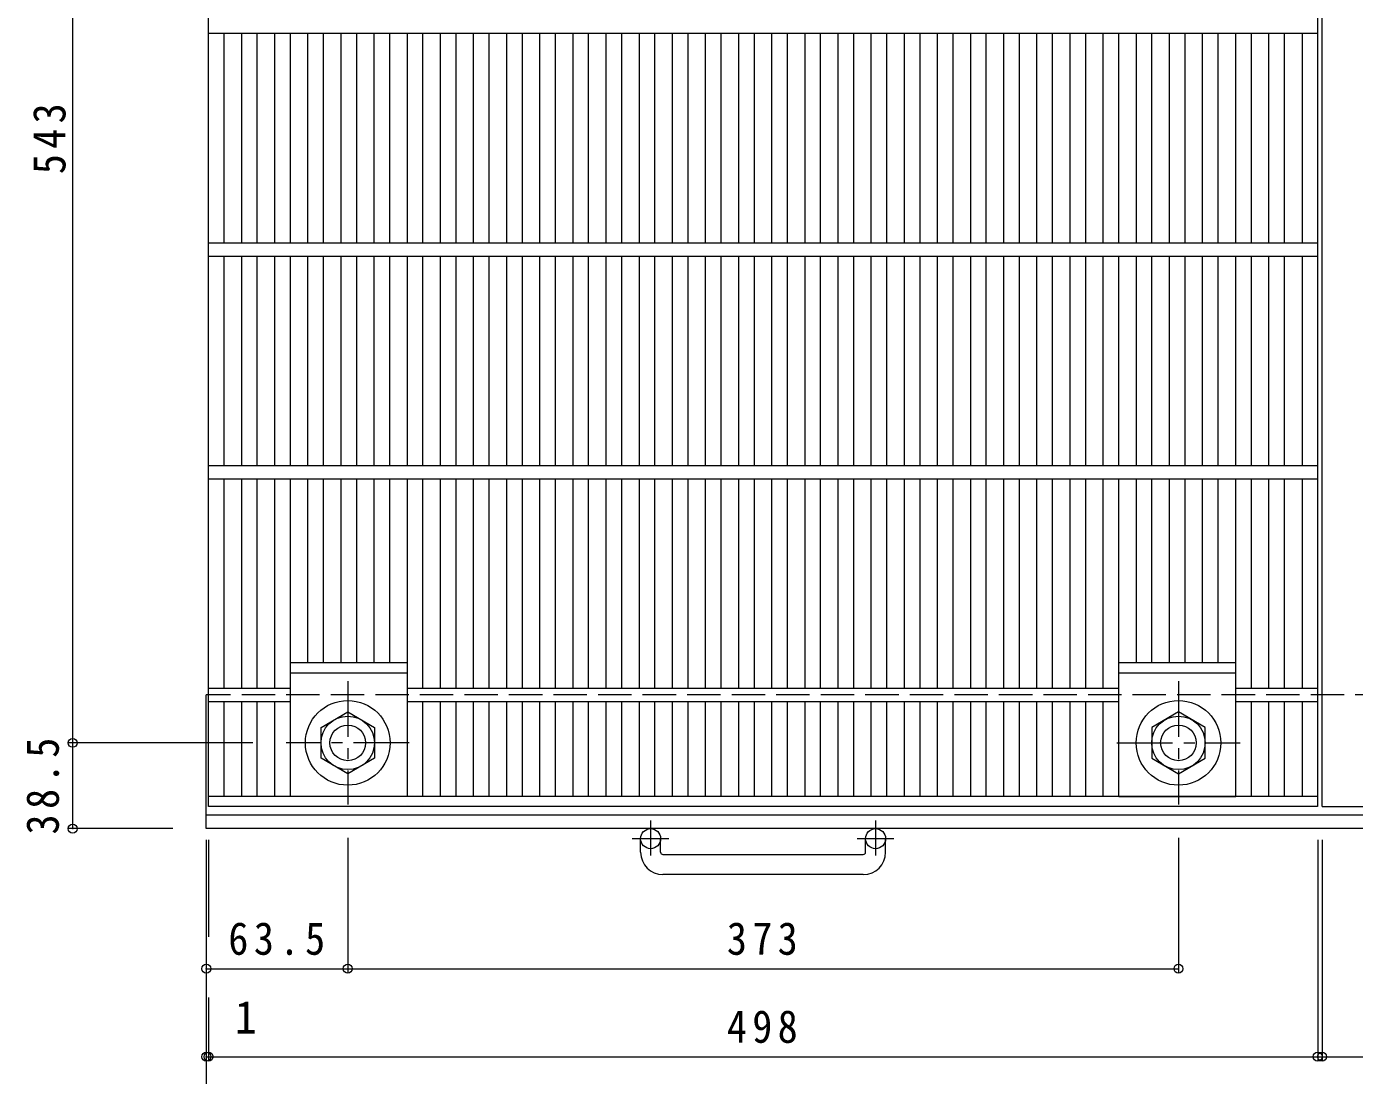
# Model space of a CAD drawing. Units: millimetres, scale not verified. Extents: x -889 to 904, y -688 to 680.
# Drawn here: x -768 to -172, y -226 to 245 of the extents above; entities that cross this region are included whole.
import ezdxf
from ezdxf.enums import TextEntityAlignment as Align

# ---------------------------------------------------------------- set-up
doc = ezdxf.new("R2010")
doc.units = ezdxf.units.MM
doc.header["$LTSCALE"] = 5
doc.header["$PDMODE"] = 32
doc.header["$PDSIZE"] = 4
doc.linetypes.add('CHAIN1', pattern=[8, 5, -1, 1, -1])
doc.linetypes.add('DASHED3', pattern=[4, 3, -1])
for name, color, linetype, lineweight in [('0-1_躯体', 2, 'Continuous', 9), ('0-2_仕上', 3, 'Continuous', 9), ('0-4_その他', 7, 'Continuous', 9)]:
    doc.layers.add(name, color=color, linetype=linetype, lineweight=lineweight)
doc.styles.add('ＭＳ ゴシック', font='')
doc.styles.get('ＭＳ ゴシック').set_extended_font_data('MS Gothic')

msp = doc.modelspace()

# ---------------------------------------------------------------- linework, layer by layer
at = {"layer": '0-1_躯体', "linetype": 'CHAIN1'}
for p, q in [((-623.63, -48.893), (-623.63, -104.167)), ((-250.63, -48.893), (-250.63, -104.167)), ((-595.994, -76.531), (-651.267, -76.531)), ((-278.267, -76.531), (-222.993, -76.531)), ((-487.631, -111.423), (-487.631, -127.02)), ((-386.63, -111.423), (-386.63, -127.02)), ((-479.467, -119.53), (-495.874, -119.53)), ((-378.467, -119.53), (-394.874, -119.53))]:
    msp.add_line(p, q, dxfattribs=at)
at = {"layer": '0-1_躯体'}
for p, q in [((-687.13, -115.029), (-687.13, -55.03)), ((226.025, -109.029), (-687.13, -109.029)), ((223.758, -115.029), (-687.13, -115.029)), ((-492.13, -125.63), (-492.13, -119.53)), ((-483.131, -125.63), (-483.131, -119.53)), ((-391.13, -125.63), (-391.13, -119.53)), ((-382.13, -125.63), (-382.13, -119.53)), ((-482.13, -126.63), (-392.13, -126.63)), ((-392.13, -135.63), (-482.13, -135.63))]:
    msp.add_line(p, q, dxfattribs=at)
at = {"layer": '0-1_躯体', "linetype": 'DASHED3'}
msp.add_line((223.758, -55.03), (-687.13, -55.03), dxfattribs=at)
at = {"layer": '0-1_躯体'}
for points in [[(-635.631, -83.458), (-635.631, -69.602), (-623.63, -62.673), (-611.631, -69.602), (-611.631, -83.458), (-623.63, -90.387)], [(-238.63, -83.458), (-238.63, -69.602), (-250.63, -62.673), (-262.63, -69.602), (-262.63, -83.458), (-250.63, -90.387)]]:
    msp.add_lwpolyline(points, close=True, dxfattribs=at)
for centre, radius in [((-623.63, -76.531), 19), ((-250.63, -76.531), 19), ((-623.63, -76.531), 12), ((-250.63, -76.531), 12), ((-623.63, -76.531), 8), ((-250.63, -76.531), 8), ((-487.631, -119.53), 4.5), ((-386.63, -119.53), 4.5)]:
    msp.add_circle(centre, radius, dxfattribs=at)
for centre, radius, start, end in [((-482.13, -125.63), 10, 180, 270), ((-482.13, -125.63), 1, 180, 270), ((-392.13, -125.63), 10, 270, 0), ((-392.13, -125.63), 1, 270, 0)]:
    msp.add_arc(centre, radius, start, end, dxfattribs=at)
at = {"layer": '0-2_仕上'}
for p, q in [((-186.13, -105.029), (-186.13, 494.971)), ((-686.13, 241.971), (-188.13, 241.971)), ((-679.13, 147.971), (-679.13, 241.971)), ((-671.251, 147.971), (-671.251, 241.971)), ((-664.251, 147.971), (-664.251, 241.971)), ((-656.373, 147.971), (-656.373, 241.971)), ((-649.373, 147.971), (-649.373, 241.971)), ((-641.494, 147.971), (-641.494, 241.971)), ((-634.494, 147.971), (-634.494, 241.971)), ((-626.615, 147.971), (-626.615, 241.971)), ((-619.615, 147.971), (-619.615, 241.971)), ((-611.736, 147.971), (-611.736, 241.971)), ((-604.736, 147.971), (-604.736, 241.971)), ((-596.857, 147.971), (-596.857, 241.971)), ((-589.857, 147.971), (-589.857, 241.971)), ((-581.978, 147.971), (-581.978, 241.971)), ((-574.978, 147.971), (-574.978, 241.971)), ((-567.1, 147.971), (-567.1, 241.971)), ((-560.1, 147.971), (-560.1, 241.971)), ((-552.221, 147.971), (-552.221, 241.971)), ((-545.221, 147.971), (-545.221, 241.971)), ((-537.342, 147.971), (-537.342, 241.971)), ((-530.342, 147.971), (-530.342, 241.971)), ((-522.463, 147.971), (-522.463, 241.971)), ((-515.463, 147.971), (-515.463, 241.971)), ((-507.584, 147.971), (-507.584, 241.971)), ((-500.584, 147.971), (-500.584, 241.971)), ((-492.706, 147.971), (-492.706, 241.971)), ((-485.706, 147.971), (-485.706, 241.971)), ((-477.827, 147.971), (-477.827, 241.971)), ((-470.827, 147.971), (-470.827, 241.971)), ((-462.948, 147.971), (-462.948, 241.971)), ((-455.948, 147.971), (-455.948, 241.971)), ((-448.069, 147.971), (-448.069, 241.971)), ((-441.069, 147.971), (-441.069, 241.971)), ((-433.191, 147.971), (-433.191, 241.971)), ((-426.191, 147.971), (-426.191, 241.971)), ((-418.312, 147.971), (-418.312, 241.971)), ((-411.312, 147.971), (-411.312, 241.971)), ((-403.433, 147.971), (-403.433, 241.971)), ((-396.433, 147.971), (-396.433, 241.971)), ((-388.554, 147.971), (-388.554, 241.971)), ((-381.554, 147.971), (-381.554, 241.971)), ((-373.675, 147.971), (-373.675, 241.971)), ((-366.676, 147.971), (-366.676, 241.971)), ((-358.797, 147.971), (-358.797, 241.971)), ((-351.797, 147.971), (-351.797, 241.971)), ((-343.918, 147.971), (-343.918, 241.971)), ((-336.918, 147.971), (-336.918, 241.971)), ((-329.039, 147.971), (-329.039, 241.971)), ((-322.039, 147.971), (-322.039, 241.971)), ((-314.16, 147.971), (-314.16, 241.971)), ((-307.16, 147.971), (-307.16, 241.971)), ((-299.281, 147.971), (-299.281, 241.971)), ((-292.281, 147.971), (-292.281, 241.971)), ((-284.402, 147.971), (-284.402, 241.971)), ((-277.403, 147.971), (-277.403, 241.971)), ((-269.524, 147.971), (-269.524, 241.971)), ((-262.524, 147.971), (-262.524, 241.971)), ((-254.645, 147.971), (-254.645, 241.971)), ((-247.645, 147.971), (-247.645, 241.971)), ((-239.766, 147.971), (-239.766, 241.971)), ((-232.766, 147.971), (-232.766, 241.971)), ((-224.887, 147.971), (-224.887, 241.971)), ((-217.887, 147.971), (-217.887, 241.971)), ((-210.009, 147.971), (-210.009, 241.971)), ((-203.009, 147.971), (-203.009, 241.971)), ((-195.13, 241.971), (-195.13, 147.971)), ((-686.13, 147.971), (-188.13, 147.971)), ((-686.13, 141.971), (-188.13, 141.971)), ((-679.13, 47.971), (-679.13, 141.971)), ((-671.251, 47.971), (-671.251, 141.971)), ((-664.251, 47.971), (-664.251, 141.971)), ((-656.373, 47.971), (-656.373, 141.971)), ((-649.373, 47.971), (-649.373, 141.971)), ((-641.494, 47.971), (-641.494, 141.971)), ((-634.494, 47.971), (-634.494, 141.971)), ((-626.615, 47.971), (-626.615, 141.971)), ((-619.615, 47.971), (-619.615, 141.971)), ((-611.736, 47.971), (-611.736, 141.971)), ((-604.736, 47.971), (-604.736, 141.971)), ((-596.857, 47.971), (-596.857, 141.971)), ((-589.857, 47.971), (-589.857, 141.971)), ((-581.978, 47.971), (-581.978, 141.971)), ((-574.978, 47.971), (-574.978, 141.971)), ((-567.1, 47.971), (-567.1, 141.971)), ((-560.1, 47.971), (-560.1, 141.971)), ((-552.221, 47.971), (-552.221, 141.971)), ((-545.221, 47.971), (-545.221, 141.971)), ((-537.342, 47.971), (-537.342, 141.971)), ((-530.342, 47.971), (-530.342, 141.971)), ((-522.463, 47.971), (-522.463, 141.971)), ((-515.463, 47.971), (-515.463, 141.971)), ((-507.584, 47.971), (-507.584, 141.971)), ((-500.584, 47.971), (-500.584, 141.971)), ((-492.706, 47.971), (-492.706, 141.971)), ((-485.706, 47.971), (-485.706, 141.971)), ((-477.827, 47.971), (-477.827, 141.971)), ((-470.827, 47.971), (-470.827, 141.971)), ((-462.948, 47.971), (-462.948, 141.971)), ((-455.948, 47.971), (-455.948, 141.971)), ((-448.069, 47.971), (-448.069, 141.971)), ((-441.069, 47.971), (-441.069, 141.971)), ((-433.191, 47.971), (-433.191, 141.971)), ((-426.191, 47.971), (-426.191, 141.971)), ((-418.312, 47.971), (-418.312, 141.971)), ((-411.312, 47.971), (-411.312, 141.971)), ((-403.433, 47.971), (-403.433, 141.971)), ((-396.433, 47.971), (-396.433, 141.971)), ((-388.554, 47.971), (-388.554, 141.971)), ((-381.554, 47.971), (-381.554, 141.971)), ((-373.675, 47.971), (-373.675, 141.971)), ((-366.676, 47.971), (-366.676, 141.971)), ((-358.797, 47.971), (-358.797, 141.971)), ((-351.797, 47.971), (-351.797, 141.971)), ((-343.918, 47.971), (-343.918, 141.971)), ((-336.918, 47.971), (-336.918, 141.971)), ((-329.039, 47.971), (-329.039, 141.971)), ((-322.039, 47.971), (-322.039, 141.971)), ((-314.16, 47.971), (-314.16, 141.971)), ((-307.16, 47.971), (-307.16, 141.971)), ((-299.281, 47.971), (-299.281, 141.971)), ((-292.281, 47.971), (-292.281, 141.971)), ((-284.402, 47.971), (-284.402, 141.971)), ((-277.403, 47.971), (-277.403, 141.971)), ((-269.524, 47.971), (-269.524, 141.971)), ((-262.524, 47.971), (-262.524, 141.971)), ((-254.645, 47.971), (-254.645, 141.971)), ((-247.645, 47.971), (-247.645, 141.971)), ((-239.766, 47.971), (-239.766, 141.971)), ((-232.766, 47.971), (-232.766, 141.971)), ((-224.887, 47.971), (-224.887, 141.971)), ((-217.887, 47.971), (-217.887, 141.971)), ((-210.009, 47.971), (-210.009, 141.971)), ((-203.009, 47.971), (-203.009, 141.971)), ((-195.13, 141.971), (-195.13, 47.971)), ((-686.13, 47.971), (-188.13, 47.971)), ((-686.13, 41.971), (-188.13, 41.971)), ((-679.13, -52.029), (-679.13, 41.971)), ((-671.251, -52.029), (-671.251, 41.971)), ((-664.251, -52.029), (-664.251, 41.971)), ((-656.373, -52.029), (-656.373, 41.971)), ((-649.373, -100.53), (-649.373, 41.971)), ((-641.494, -40.531), (-641.494, 41.971)), ((-634.494, -40.531), (-634.494, 41.971)), ((-626.615, -40.531), (-626.615, 41.971)), ((-619.615, -40.531), (-619.615, 41.971)), ((-611.736, -40.531), (-611.736, 41.971)), ((-604.736, -40.531), (-604.736, 41.971)), ((-596.857, -100.53), (-596.857, 41.971)), ((-589.857, -52.029), (-589.857, 41.971)), ((-581.978, -52.029), (-581.978, 41.971)), ((-574.978, -52.029), (-574.978, 41.971)), ((-567.1, -52.029), (-567.1, 41.971)), ((-560.1, -52.029), (-560.1, 41.971)), ((-552.221, -52.029), (-552.221, 41.971)), ((-545.221, -52.029), (-545.221, 41.971)), ((-537.342, -52.029), (-537.342, 41.971)), ((-530.342, -52.029), (-530.342, 41.971)), ((-522.463, -52.029), (-522.463, 41.971)), ((-515.463, -52.029), (-515.463, 41.971)), ((-507.584, -52.029), (-507.584, 41.971)), ((-500.584, -52.029), (-500.584, 41.971)), ((-492.706, -52.029), (-492.706, 41.971)), ((-485.706, -52.029), (-485.706, 41.971)), ((-477.827, -52.029), (-477.827, 41.971)), ((-470.827, -52.029), (-470.827, 41.971)), ((-462.948, -52.029), (-462.948, 41.971)), ((-455.948, -52.029), (-455.948, 41.971)), ((-448.069, -52.029), (-448.069, 41.971)), ((-441.069, -52.029), (-441.069, 41.971)), ((-433.191, -52.029), (-433.191, 41.971)), ((-426.191, -52.029), (-426.191, 41.971)), ((-418.312, -52.029), (-418.312, 41.971)), ((-411.312, -52.029), (-411.312, 41.971)), ((-403.433, -52.029), (-403.433, 41.971)), ((-396.433, -52.029), (-396.433, 41.971)), ((-388.554, -52.029), (-388.554, 41.971)), ((-381.554, -52.029), (-381.554, 41.971)), ((-373.675, -52.029), (-373.675, 41.971)), ((-366.676, -52.029), (-366.676, 41.971)), ((-358.797, -52.029), (-358.797, 41.971)), ((-351.797, -52.029), (-351.797, 41.971)), ((-343.918, -52.029), (-343.918, 41.971)), ((-336.918, -52.029), (-336.918, 41.971)), ((-329.039, -52.029), (-329.039, 41.971)), ((-322.039, -52.029), (-322.039, 41.971)), ((-314.16, -52.029), (-314.16, 41.971)), ((-307.16, -52.029), (-307.16, 41.971)), ((-299.281, -52.029), (-299.281, 41.971)), ((-292.281, -52.029), (-292.281, 41.971)), ((-284.402, -52.029), (-284.402, 41.971)), ((-277.403, -100.53), (-277.403, 41.971)), ((-269.524, -40.531), (-269.524, 41.971)), ((-262.524, -40.531), (-262.524, 41.971)), ((-254.645, -40.531), (-254.645, 41.971)), ((-247.645, -40.531), (-247.645, 41.971)), ((-239.766, -40.531), (-239.766, 41.971)), ((-232.766, -40.531), (-232.766, 41.971)), ((-224.887, -100.53), (-224.887, 41.971)), ((-217.887, -52.029), (-217.887, 41.971)), ((-210.009, -52.029), (-210.009, 41.971)), ((-203.009, -52.029), (-203.009, 41.971)), ((-195.13, 41.971), (-195.13, -52.029)), ((-649.373, -40.531), (-596.857, -40.531)), ((-277.402, -40.531), (-224.887, -40.531)), ((-649.373, -45.031), (-596.857, -45.031)), ((-277.402, -45.031), (-224.887, -45.031)), ((-686.13, -52.029), (-649.373, -52.029)), ((-596.857, -52.029), (-277.403, -52.029)), ((-224.887, -52.029), (-188.13, -52.029)), ((-686.13, -58.029), (-649.373, -58.029)), ((-679.13, -100.529), (-679.13, -58.029)), ((-671.251, -100.529), (-671.251, -58.029)), ((-664.251, -100.529), (-664.251, -58.029)), ((-656.373, -100.529), (-656.373, -58.029)), ((-596.857, -58.029), (-277.403, -58.029)), ((-589.857, -100.529), (-589.857, -58.029)), ((-581.978, -100.529), (-581.978, -58.029)), ((-574.978, -100.529), (-574.978, -58.029)), ((-567.1, -100.529), (-567.1, -58.029)), ((-560.1, -100.529), (-560.1, -58.029)), ((-552.221, -100.529), (-552.221, -58.029)), ((-545.221, -100.529), (-545.221, -58.029)), ((-537.342, -100.529), (-537.342, -58.029)), ((-530.342, -100.529), (-530.342, -58.029)), ((-522.463, -100.529), (-522.463, -58.029)), ((-515.463, -100.529), (-515.463, -58.029)), ((-507.584, -100.529), (-507.584, -58.029)), ((-500.584, -100.529), (-500.584, -58.029)), ((-492.706, -100.529), (-492.706, -58.029)), ((-485.706, -100.529), (-485.706, -58.029)), ((-477.827, -100.529), (-477.827, -58.029)), ((-470.827, -100.529), (-470.827, -58.029)), ((-462.948, -100.529), (-462.948, -58.029)), ((-455.948, -100.529), (-455.948, -58.029)), ((-448.069, -100.529), (-448.069, -58.029)), ((-441.069, -100.529), (-441.069, -58.029)), ((-433.191, -100.529), (-433.191, -58.029)), ((-426.191, -100.529), (-426.191, -58.029)), ((-418.312, -100.529), (-418.312, -58.029)), ((-411.312, -100.529), (-411.312, -58.029)), ((-403.433, -100.529), (-403.433, -58.029)), ((-396.433, -100.529), (-396.433, -58.029)), ((-388.554, -100.529), (-388.554, -58.029)), ((-381.554, -100.529), (-381.554, -58.029)), ((-373.675, -100.529), (-373.675, -58.029)), ((-366.676, -100.529), (-366.676, -58.029)), ((-358.797, -100.529), (-358.797, -58.029)), ((-351.797, -100.529), (-351.797, -58.029)), ((-343.918, -100.529), (-343.918, -58.029)), ((-336.918, -100.529), (-336.918, -58.029)), ((-329.039, -100.529), (-329.039, -58.029)), ((-322.039, -100.529), (-322.039, -58.029)), ((-314.16, -100.529), (-314.16, -58.029)), ((-307.16, -100.529), (-307.16, -58.029)), ((-299.281, -100.529), (-299.281, -58.029)), ((-292.281, -100.529), (-292.281, -58.029)), ((-284.402, -100.529), (-284.402, -58.029)), ((-224.887, -58.029), (-188.13, -58.029)), ((-217.887, -100.529), (-217.887, -58.029)), ((-210.009, -100.529), (-210.009, -58.029)), ((-203.009, -100.529), (-203.009, -58.029)), ((-195.13, -58.029), (-195.13, -100.529)), ((-188.13, -100.529), (-686.13, -100.529)), ((-277.402, -100.53), (-224.887, -100.53)), ((-186.13, -105.029), (227.241, -105.029))]:
    msp.add_line(p, q, dxfattribs=at)
msp.add_lwpolyline([(-686.13, -105.029), (-686.13, 494.971), (-188.13, 494.971), (-188.13, -105.029)], close=True, dxfattribs=at)
at = {"layer": '0-4_その他'}
for p, q in [((-747.13, -115.029), (-747.13, 504.97)), ((-666.25, -76.531), (-748.93, -76.531)), ((-702.13, -115.029), (-748.93, -115.029)), ((-623.63, -119.167), (-623.63, -179.679)), ((-250.63, -119.167), (-250.63, -179.679)), ((-687.13, -120.03), (-687.13, -257.5)), ((-686.13, -120.03), (-686.13, -163.658)), ((-188.129, -120.03), (-188.129, -219.182)), ((-186.13, -120.03), (-186.13, -219.182)), ((-687.13, -177.879), (-250.63, -177.879)), ((-686.13, -190.776), (-686.13, -219.182)), ((-687.13, -217.382), (223.758, -217.382))]:
    msp.add_line(p, q, dxfattribs=at)
for p in [(-747.13, -76.531), (-747.13, -115.029), (-687.13, -177.879), (-623.63, -177.879), (-250.63, -177.879), (-687.13, -217.382), (-686.13, -217.382), (-188.129, -217.382), (-186.13, -217.382)]:
    msp.add_point(p, dxfattribs=at)

# ---------------------------------------------------------------- texts
at = {"layer": '0-4_その他', "color": 2, "style": 'ＭＳ ゴシック'}
msp.add_text('1', height=14.66, dxfattribs=at).set_placement((-674.431, -211.382), align=Align.BOTTOM_LEFT)
at = {"layer": '0-4_その他', "color": 2, "char_height": 14.66, "attachment_point": 7, "rotation": 90, "style": 'ＭＳ ゴシック'}
for s, insert in [('\\T1.27;\\W0.9;543', (-750.13, 178.72)), ('\\T1.28;\\W0.9;38.5', (-753.13, -117.655))]:
    msp.add_mtext(s, dxfattribs=dict(at, insert=insert))
at = {"layer": '0-4_その他', "color": 2, "char_height": 14.66, "attachment_point": 7, "style": 'ＭＳ ゴシック'}
for s, insert in [('\\T1.28;\\W0.9;63.5', (-677.255, -171.879)), ('\\T1.27;\\W0.9;373', (-453.38, -171.879)), ('\\T1.27;\\W0.9;498', (-453.38, -211.382))]:
    msp.add_mtext(s, dxfattribs=dict(at, insert=insert))

doc.saveas('drawing.dxf')
